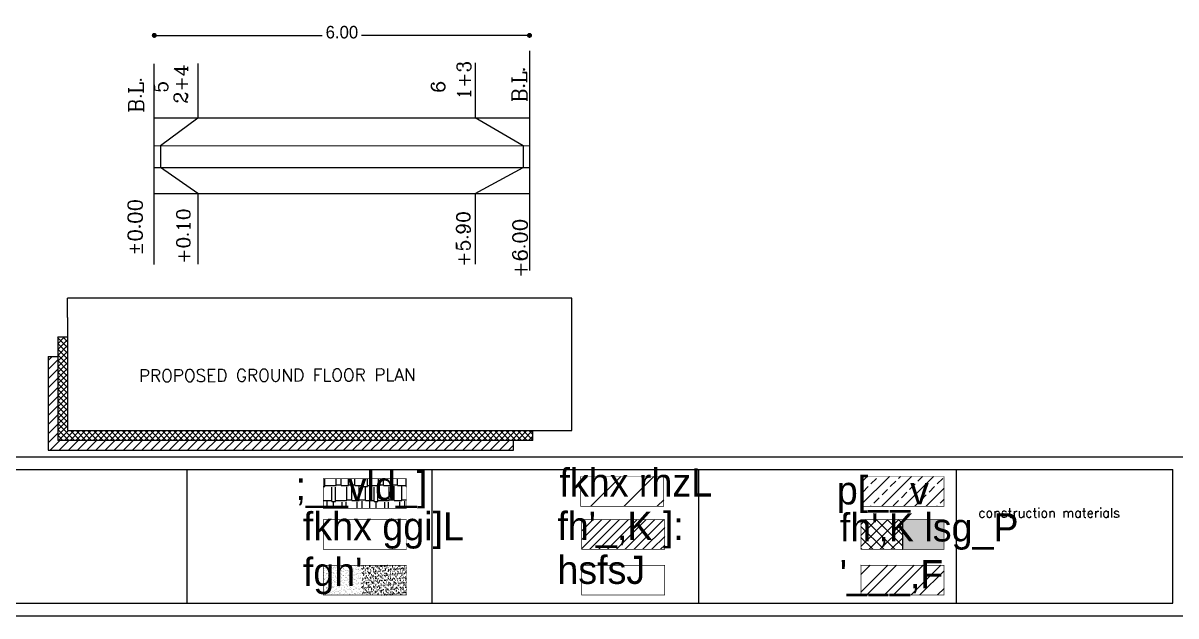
# Model space of a CAD drawing. Header units: inches. Extents: x -6295 to -6162, y 1115 to 1190.
# Drawn here: x -6213.17 to -6194.74, y 1115.42 to 1124.91 of the extents above; entities that cross this region are included whole.
import ezdxf

# ---------------------------------------------------------------- set-up
doc = ezdxf.new("R2010")
doc.units = ezdxf.units.IN
doc.header["$MEASUREMENT"] = 0
doc.linetypes.add('CENTERX2', pattern=[4, 2.5, -0.5, 0.5, -0.5])
doc.layers.get('0').update_dxf_attribs({"linetype": 'CONTINUOUS'})
doc.layers.get('DEFPOINTS').update_dxf_attribs({"linetype": 'CONTINUOUS'})
for name, color, linetype in [('BOUNDARIES', 7, 'CONTINUOUS'), ('CENTER', 2, 'CENTERX2'), ('DIM6', 2, 'CONTINUOUS'), ('HAT', 8, 'CONTINUOUS'), ('HATCH', 7, 'CONTINUOUS'), ('HATCH-2', 252, 'CONTINUOUS'), ('PARTITIONS', 31, 'CONTINUOUS'), ('RFD', 7, 'CONTINUOUS'), ('TEXT', 4, 'CONTINUOUS')]:
    doc.layers.add(name, color=color, linetype=linetype)
doc.styles.add('ARAB2', font='NASEK.SHX', dxfattribs={"height": 45})
doc.styles.add('ROMANT', font='romant', dxfattribs={"height": 0.5})
doc.styles.add('STYLE2', font='romanc.shx', dxfattribs={"height": 50})
doc.dimstyles.get("Standard").update_dxf_attribs({"dimtxt": 0.2, "dimasz": 0.08, "dimexe": 0.05, "dimexo": 0, "dimgap": 0.05, "dimtad": 0, "dimrnd": 0.05, "dimzin": 0, "dimdsep": 46, "dimtxsty": 'Standard', "dimblk": 'DOT', "dimcen": 0.09, "dimse1": 1, "dimse2": 1, "dimclrd": 251, "dimclre": 1, "dimclrt": 4, "dimadec": 0, "dimazin": 0, "dimtfac": 0.25, "dimtix": 1, "dimtmove": 2, "dimatfit": 3, "dimldrblk": 'DOT', "dimfxl": 1, "dimtvp": 0.25, "dimtolj": 1, "dimtzin": 0, "dimarcsym": 0})

# ---------------------------------------------------------------- blocks, each defined once
blk = doc.blocks.new('_DOT')
at = {"color": 0, "linetype": 'ByBlock'}
blk.add_line((-0.5, 0), (-1, 0), dxfattribs=at)
at = {"color": 0, "linetype": 'ByBlock', "const_width": 0.5}
blk.add_lwpolyline([(-0.25, 0, 1), (0.25, 0, 1)], format="xyb", close=True, dxfattribs=at)
blk = doc.blocks.new('*D150')
at = {"layer": 'DEFPOINTS', "color": 0, "linetype": 'Continuous', "ltscale": 0.1, "transparency": 16777216}
for p in [(-6211.075, 1127.354), (-6205.075, 1127.354), (-6205.075, 1124.709)]:
    blk.add_point(p, dxfattribs=at)
at = {"layer": 'DIM6', "color": 251, "linetype": 'Continuous', "lineweight": -2, "ltscale": 0.1, "transparency": 16777216}
for p, q in [((-6210.995, 1124.709), (-6208.392, 1124.709)), ((-6205.155, 1124.709), (-6207.759, 1124.709))]:
    blk.add_line(p, q, dxfattribs=at)
at = {"layer": 'DIM6', "color": 251, "linetype": 'Continuous', "lineweight": -2, "ltscale": 0.1, "transparency": 16777216, "xscale": 0.08, "yscale": 0.08, "zscale": 0.08, "rotation": 180}
blk.add_blockref('_DOT', (-6211.075, 1124.709), dxfattribs=at)
at = {"layer": 'DIM6', "color": 251, "linetype": 'Continuous', "lineweight": -2, "ltscale": 0.1, "transparency": 16777216, "xscale": 0.08, "yscale": 0.08, "zscale": 0.08}
blk.add_blockref('_DOT', (-6205.075, 1124.709), dxfattribs=at)
at = {"layer": 'DIM6', "color": 4, "linetype": 'Continuous', "ltscale": 0.1, "transparency": 16777216, "insert": (-6208.075, 1124.759), "char_height": 0.2, "attachment_point": 5}
blk.add_mtext('\\A1;6.00', dxfattribs=at)
blk = doc.blocks.new('A$C32EA119F')
at = {"layer": 'HATCH-2', "linetype": 'Continuous'}
h = blk.add_hatch(dxfattribs=at)
h.set_pattern_fill('ANSI37', color=256, scale=0.5, style=0)
h.set_pattern_definition([(45, (-298421.330686, -363121.767985), (-0.044194173824, 0.044194173824), []), (135, (-298421.330686, -363121.767985), (-0.044194173824, -0.044194173824), [])])
h.paths.add_polyline_path([(0.3, 1.745), (0.15, 1.745), (0.15, 0.15), (7.478, 0.15), (7.478, 0.3), (0.3, 0.3)])
h = blk.add_hatch(dxfattribs=at)
h.set_pattern_fill('ANSI31', color=256, scale=0.8, style=0)
h.set_pattern_definition([(45, (-298421.33069, -363121.76798), (-0.070710678119, 0.070710678119), [])])
h.paths.add_polyline_path([(7.178, 0.15), (0.15, 0.15), (0.15, 1.445), (0, 1.445), (0, 0), (7.178, 0)])
for p, q in [((0.3, 2.045), (0.3, 2.345)), ((0.15, 1.745), (0.15, 0.15)), ((0.15, 1.745), (0.3, 1.745)), ((0, 1.445), (0.15, 1.445)), ((7.478, 0.15), (7.478, 0.3)), ((7.778, 0.3), (8.078, 0.3)), ((7.478, 0.15), (0.15, 0.15)), ((7.178, 0), (7.178, 0.15))]:
    blk.add_line(p, q, dxfattribs=at)
for points in [[(8.078, 0.3), (8.078, 2.345), (0.3, 2.345)], [(0.3, 2.045), (0.3, 0.3), (7.778, 0.3)], [(0, 1.445), (0, 0), (7.178, 0)]]:
    blk.add_lwpolyline(points, dxfattribs=at)
blk = doc.blocks.new('A$C122B3BA9')
at = {"linetype": 'Continuous', "xscale": 0.9600000000000364, "yscale": 0.9600000000000364, "zscale": 0.9600000000000364}
blk.add_blockref('A$C32EA119F', (0, 0), dxfattribs=at)

msp = doc.modelspace()

# ---------------------------------------------------------------- hatches: boundary and pattern name
at = {"layer": 'HAT', "linetype": 'Continuous', "ltscale": 0.1}
msp.add_hatch(color=256, dxfattribs=at).paths.add_polyline_path([(-6198.445, 1116.487), (-6198.445, 1116.962), (-6199.11, 1116.962), (-6199.11, 1116.487)])
at = {"layer": 'HAT'}
h = msp.add_hatch(dxfattribs=at)
h.set_pattern_fill('AR-SAND', color=256, scale=0.03, style=0)
h.set_pattern_definition([(37.5, (-306367.288986, -361786.615963), (-0.0018898007433, 0.0578047130704), [0, -0.0456, 0, -0.051, 0, -0.04875]), (7.5, (-306367.28899, -361786.61596), (0.053093301158, 0.084664381957), [0, -0.0246, 0, -0.0411, 0, -0.01575]), (327.5, (-306367.325886, -361786.615963), (0.0934242558525, 0.000169771606), [0, -0.015, 0, -0.054, 0, -0.0705]), (317.5, (-306367.32589, -361786.61596), (0.090183798137, 0.026330266948), [0, -0.0075, 0, -0.0354, 0, -0.0405])])
h.paths.add_polyline_path([(-6207.042, 1115.758), (-6207.042, 1116.233), (-6208.372, 1116.233), (-6208.372, 1115.758)])
at = {"layer": 'HATCH-2'}
h = msp.add_hatch(dxfattribs=at)
h.set_pattern_fill('ANSI31', color=256, scale=3, style=0)
h.set_pattern_definition([(45, (-6263.40614, 1256.73633), (-0.265165, 0.265165), [])])
h.paths.add_polyline_path([(-6204.258, 1117.177), (-6202.929, 1117.177), (-6202.929, 1117.652), (-6204.258, 1117.652)])
h = msp.add_hatch(dxfattribs=at)
h.set_pattern_fill('ANSI33', color=256, style=0)
h.set_pattern_definition([(45, (-6258.9229, 1253.5636), (-0.1767767, 0.1767767), []), (45, (-6258.74613, 1253.5636), (-0.1767767, 0.1767767), [0.125, -0.0625])])
h.paths.add_polyline_path([(-6199.775, 1117.177), (-6198.445, 1117.177), (-6198.445, 1117.652), (-6199.775, 1117.652)])
h = msp.add_hatch(dxfattribs=at)
h.set_pattern_fill('AR-RSHKE', color=256, scale=0.02, style=0)
h.set_pattern_definition([(0, (-6262.48857, 1255.74848), (0.51, 0.24), [0.12, -0.1, 0.14, -0.06, 0.18, -0.08]), (0, (-6262.36857, 1255.75848), (0.51, 0.24), [0.1, -0.38, 0.08, -0.12]), (0, (-6262.12857, 1255.73348), (0.51, 0.24), [0.06, -0.62]), (90, (-6262.48857, 1255.74848), (-0.17, 0.24), [0.23, -0.73]), (90, (-6262.36857, 1255.74848), (-0.17, 0.24), [0.225, -0.735]), (90, (-6262.26857, 1255.74848), (-0.17, 0.24), [0.21, -0.75]), (90, (-6262.12857, 1255.73348), (-0.17, 0.24), [0.23, -0.73]), (90, (-6262.06857, 1255.73348), (-0.17, 0.24), [0.23, -0.73]), (90, (-6261.88857, 1255.74848), (-0.17, 0.24), [0.22, -0.74])])
h.paths.add_polyline_path([(-6208.372, 1117.143), (-6207.042, 1117.143), (-6207.042, 1117.618), (-6208.372, 1117.618)])
h = msp.add_hatch(dxfattribs=at)
h.set_pattern_fill('ANSI31', color=256, scale=0.8, style=0)
h.set_pattern_definition([(45, (-6258.35928, 1252.87371), (-0.07071068, 0.07071068), [])])
h.paths.add_polyline_path([(-6202.913, 1116.962), (-6204.243, 1116.962), (-6204.243, 1116.487), (-6202.913, 1116.487)])
h = msp.add_hatch(dxfattribs=at)
h.set_pattern_fill('ANSI37,_O', color=256)
h.set_pattern_definition([(45, (-6258.92291, 1253.95963), (-0.08838835, 0.08838835), []), (135, (-6258.92291, 1253.95963), (-0.08838835, -0.08838835), [])])
h.paths.add_polyline_path([(-6199.11, 1116.487), (-6199.11, 1116.962), (-6199.775, 1116.962), (-6199.775, 1116.487)])
h = msp.add_hatch(dxfattribs=at)
h.set_pattern_fill('ANSI32', color=256, scale=0.8, style=0)
h.set_pattern_definition([(45, (-6258.9229, 1254.36322), (-0.21213203, 0.21213203), []), (45, (-6258.7815, 1254.36322), (-0.21213203, 0.21213203), [])])
h.paths.add_polyline_path([(-6199.775, 1115.758), (-6198.445, 1115.758), (-6198.445, 1116.233), (-6199.775, 1116.233)])

# ---------------------------------------------------------------- linework, layer by layer
at = {"color": 0, "ltscale": 25}
for p, q in [((-6205.075, 1124.462), (-6205.075, 1120.949)), ((-6211.075, 1121.042), (-6211.075, 1124.254))]:
    msp.add_line(p, q, dxfattribs=at)
at = {"layer": 'BOUNDARIES', "color": 2, "linetype": 'ByBlock'}
for p, q in [((-6222.742, 1117.967, -367469.976), (-6164.649, 1117.967, -367469.976)), ((-6213.843, 1117.763, -367469.976), (-6194.788, 1117.763, -367469.976)), ((-6210.555, 1117.763, -367469.976), (-6210.555, 1115.625, -367469.976)), ((-6210.555, 1117.763, -367469.976), (-6210.555, 1115.625, -367469.976)), ((-6210.555, 1117.763, -367469.976), (-6210.555, 1115.625, -367469.976)), ((-6206.636, 1117.763, -367469.976), (-6206.636, 1115.625, -367469.976)), ((-6202.375, 1117.763, -367469.976), (-6202.375, 1115.625, -367469.976)), ((-6194.788, 1115.625, -367469.976), (-6194.788, 1117.763, -367469.976)), ((-6218.567, 1115.625, -367469.976), (-6194.788, 1115.625, -367469.976)), ((-6222.945, 1115.421, -367469.976), (-6164.445, 1115.421, -367469.976))]:
    msp.add_line(p, q, dxfattribs=at)
at = {"layer": 'CENTER', "color": 3, "ltscale": 25}
for p, q in [((-6210.379, 1124.26), (-6210.379, 1123.392)), ((-6205.946, 1124.272, -0.204), (-6205.946, 1123.392, -0.204)), ((-6210.975, 1122.947), (-6210.379, 1123.392)), ((-6205.175, 1122.944), (-6205.946, 1123.392, -0.204)), ((-6210.975, 1122.947), (-6210.975, 1122.598)), ((-6205.175, 1122.944), (-6205.175, 1122.595)), ((-6210.379, 1122.182), (-6210.975, 1122.598)), ((-6205.946, 1122.182, -0.204), (-6205.175, 1122.595)), ((-6210.379, 1122.182), (-6210.379, 1121.048)), ((-6205.946, 1122.182, -0.204), (-6205.946, 1121.048, -0.204))]:
    msp.add_line(p, q, dxfattribs=at)
at = {"layer": 'CENTER', "color": 1, "ltscale": 25}
for p, q in [((-6211.075, 1123.392), (-6205.079, 1123.389, 0.21)), ((-6211.075, 1122.947), (-6205.079, 1122.944, 0.21)), ((-6211.075, 1122.598), (-6205.079, 1122.595, 0.21)), ((-6211.075, 1122.182), (-6205.079, 1122.178, 0.21))]:
    msp.add_line(p, q, dxfattribs=at)
at = {"layer": 'DIM6'}
msp.add_line((-6198.253, 1117.763, -367469.976), (-6198.253, 1115.625, -367469.976), dxfattribs=at)
at = {"layer": 'HATCH-2'}
msp.add_line((-6199.11, 1116.962, -367469.976), (-6199.11, 1116.487, -367469.976), dxfattribs=at)
at = {"layer": 'PARTITIONS', "const_width": 0.01, "elevation": -367469.976}
for points in [[(-6204.258, 1117.652), (-6204.258, 1117.177), (-6202.929, 1117.177), (-6202.929, 1117.652)], [(-6199.775, 1117.652), (-6199.775, 1117.177), (-6198.445, 1117.177), (-6198.445, 1117.652)], [(-6208.372, 1117.618), (-6208.372, 1117.143), (-6207.042, 1117.143), (-6207.042, 1117.618)], [(-6208.372, 1116.962), (-6208.372, 1116.487), (-6207.042, 1116.487), (-6207.042, 1116.962)], [(-6204.243, 1116.962), (-6204.243, 1116.487), (-6202.913, 1116.487), (-6202.913, 1116.962)], [(-6199.775, 1116.962), (-6199.775, 1116.487), (-6198.445, 1116.487), (-6198.445, 1116.962)], [(-6208.372, 1116.233), (-6208.372, 1115.758), (-6207.042, 1115.758), (-6207.042, 1116.233)], [(-6204.243, 1116.233), (-6204.243, 1115.758), (-6202.913, 1115.758), (-6202.913, 1116.233)], [(-6199.775, 1116.233), (-6199.775, 1115.758), (-6198.445, 1115.758), (-6198.445, 1116.233)]]:
    msp.add_lwpolyline(points, close=True, dxfattribs=at)

# ---------------------------------------------------------------- block references
at = {"layer": 'DIM6', "xscale": 1.079999999984011, "yscale": 1.079999999984011, "zscale": 1.079999999984011}
msp.add_blockref('A$C122B3BA9', (-6212.775, 1118.075), dxfattribs=at)

# ---------------------------------------------------------------- texts
at = {"color": 0, "ltscale": 25, "style": 'STYLE2'}
for s, p in [('B.L.', (-6205.118, 1123.64)), ('B.L.', (-6211.246, 1123.473)), ('%%P0.00', (-6211.264, 1121.187)), ('+6.00', (-6205.109, 1120.83, 0.21))]:
    msp.add_text(s, height=0.2352, rotation=90, dxfattribs=at).set_placement(p)
at = {"layer": 'HATCH', "color": 6, "linetype": 'ByBlock', "style": 'STYLE2'}
for s, height, p in [('2+4', 0.2205, (-6210.537, 1123.62)), ('1+3', 0.2205, (-6206.013, 1123.68, -0.204)), ('5', 0.221, (-6210.858, 1123.792)), ('6', 0.221, (-6206.425, 1123.792, -0.204)), ('+0.10', 0.2205, (-6210.499, 1121.052)), ('+5.90', 0.2205, (-6206.022, 1121.008, -0.204))]:
    msp.add_text(s, height=height, rotation=90, dxfattribs=at).set_placement(p)
at = {"layer": 'HATCH', "color": 2, "linetype": 'ByBlock', "style": 'STYLE2'}
msp.add_text('construction materials', height=0.14967, dxfattribs=at).set_placement((-6197.897, 1116.996, -367469.992))
at = {"layer": 'RFD', "color": 4, "style": 'ROMANT'}
msp.add_text('PROPOSED GROUND FLOOR PLAN', height=0.19781, rotation=0.2157, dxfattribs=at).set_placement((-6211.321, 1119.165))
at = {"layer": 'TEXT', "style": 'ARAB2'}
for s, p in [(';__vld_]', (-6208.818, 1117.276, -367469.976)), ('fkhx rhzL', (-6204.596, 1117.332, -367469.976)), ('p[__v', (-6200.16, 1117.205, -367469.976)), ('fkhx ggi]L', (-6208.699, 1116.63, -367469.976)), ("fh'_,K ]:", (-6204.629, 1116.637, -367469.976)), ("fh',K lsg_P", (-6200.112, 1116.613, -367469.976)), ("fgh'", (-6208.699, 1115.901, -367469.976)), ('hsfsJ', (-6204.629, 1115.934, -367469.976)), ("'___,F", (-6200.112, 1115.865, -367469.976))]:
    msp.add_text(s, height=0.45, dxfattribs=at).set_placement(p)

# ---------------------------------------------------------------- dimensions: what is measured, and where the dimension line sits
at = {"layer": 'DIM6', "linetype": 'Continuous', "ltscale": 0.1}
dim = msp.add_linear_dim(base=(-6205.075, 1124.709), p1=(-6211.075, 1127.354), p2=(-6205.075, 1127.354), dimstyle='Standard', dxfattribs=at)
dim.commit()
dim.dimension.update_dxf_attribs({"geometry": '*D150', "text_midpoint": (-6208.075, 1124.759)})

doc.saveas('drawing.dxf')
